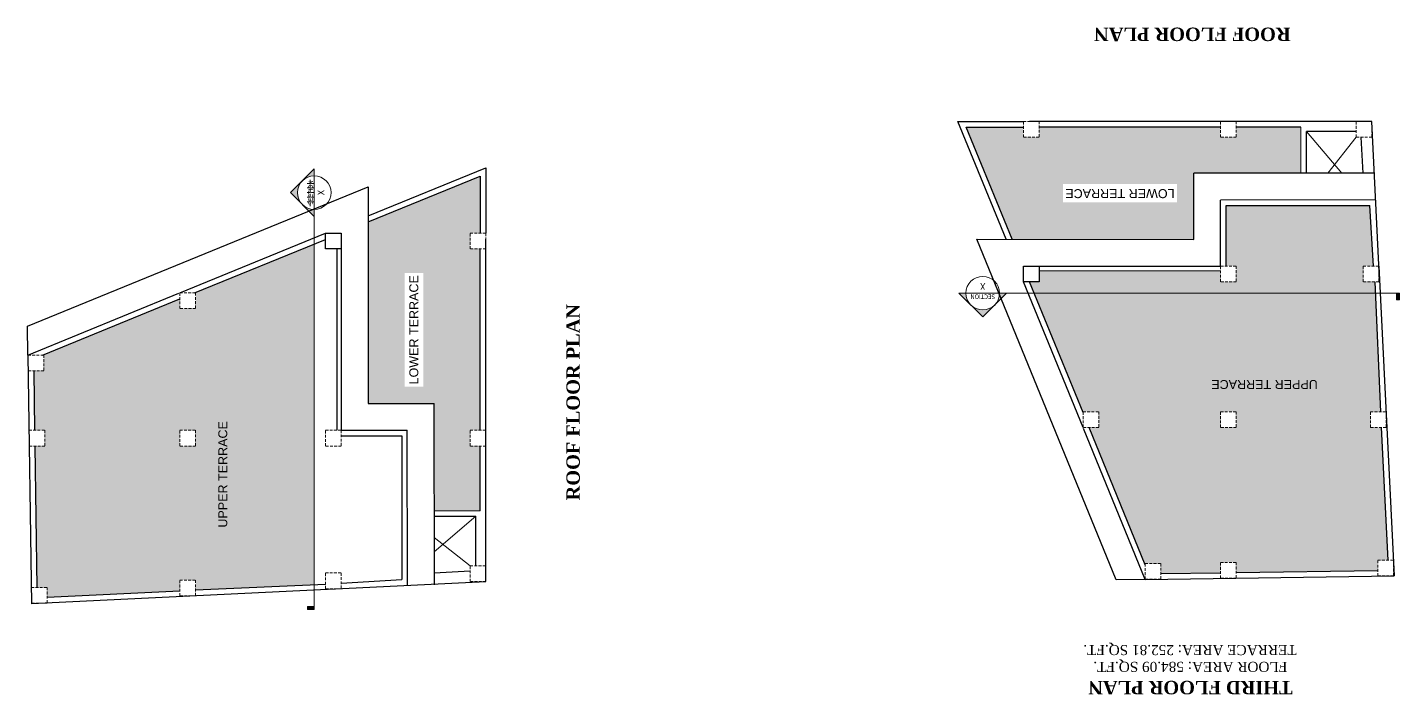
# Model space of a CAD drawing. Header units: inches. Extents: x -4737 to 13205, y 2479 to 13285.
# Drawn here: x -4672 to -3448, y 12325 to 12920 of the extents above; entities that cross this region are included whole.
import ezdxf
from ezdxf.enums import TextEntityAlignment as Align

# ---------------------------------------------------------------- set-up
doc = ezdxf.new("R2010")
doc.units = ezdxf.units.IN
doc.header["$MEASUREMENT"] = 0
doc.linetypes.add('HIDDEN', pattern=[0.375, 0.25, -0.125])
doc.linetypes.add('HIDDEN2', pattern=[0.1875, 0.125, -0.0625])
for name, color, linetype, lineweight in [('hatch-.09', 8, 'Continuous', 9), ('hatch-.09 @ 1', 8, 'Continuous', 9), ('hatch-.09 @ 96', 8, 'Continuous', 9), ('Label', 7, 'Continuous', 13), ('ns_DIMS', 1, 'Continuous', 0), ('ns_DIMS @ 1', 1, 'Continuous', 0), ('ns_TEXT', 7, 'Continuous', 13), ('WALL', 12, 'Continuous', 30), ('wall2', 1, 'Continuous', 15)]:
    doc.layers.add(name, color=color, linetype=linetype, lineweight=lineweight)
doc.styles.add('dim', font='arial.ttf', dxfattribs={"height": 7})
doc.styles.get("Standard").update_dxf_attribs({"font": 'arial.ttf'})
doc.styles.add('Tahoma', font='tahoma.ttf')
pattern_1 = [(180, (1459.9166, 17633.6142), (-5e-16, -4.125), [3, -1.125]), (270, (1459.9166, 17633.6142), (4.125, -8e-16), [3, -1.125])]
pattern_2 = [(90, (533.989, 7492.813), (-4.125, 1e-15), [3, -1.125]), (180, (533.989, 7492.813), (-2e-15, -4.125), [3, -1.125])]

# ---------------------------------------------------------------- blocks, each defined once
blk = doc.blocks.new('*U53')
h = blk.add_hatch(color=256)
edge = h.paths.add_edge_path()
edge.add_line((-0.313, 0), (-0.442, 0))
edge.add_line((-0.442, 0), (0, 0.442))
edge.add_line((0, 0.442), (0.442, 0))
edge.add_line((0.442, 0), (0.312, 0))
edge.add_arc((0, 0), 0.312, 360, 540)
blk.add_hatch(color=256).paths.add_polyline_path([(-7.747, 0.125), (-7.691, 0.125), (-7.691, 0), (-7.747, 0)])
at = {"linetype": 'HIDDEN2', "ltscale": 100}
blk.add_line((-0.313, 0), (-7.747, 0), dxfattribs=at)
blk.add_line((-0.313, 0), (0.312, 0))
blk.add_lwpolyline([(-0.313, 0), (-0.442, 0), (0, 0.442), (0.442, 0), (0.312, 0, 1)], format="xyb", close=True)
blk.add_lwpolyline([(-7.747, 0.125), (-7.691, 0.125), (-7.691, 0), (-7.747, 0)], close=True)
blk.add_circle((0, 0), 0.312)
at = {"style": 'Tahoma', "flags": 8}
blk.add_attdef('VIEWNUMBER', text='', height=0.125, dxfattribs=at).set_placement((0, 0), align=Align.BOTTOM_CENTER)
blk.add_attdef('SHEETNUMBER', text='', height=0.125, dxfattribs=at).set_placement((0, -0.063), align=Align.TOP_CENTER)
blk = doc.blocks.new('*U1649')
at = {"layer": 'hatch-.09 @ 1'}
h = blk.add_hatch(dxfattribs=at)
h.set_pattern_fill('ANGLE', color=256, scale=15, angle=180)
h.set_pattern_definition(pattern_1)
h.paths.add_polyline_path([(-3470, 12683.1), (-3470.4, 12693.3), (-3480.7, 12693.3), (-3480.7, 12707.3), (-3471.6, 12707.3), (-3474.9, 12761.3), (-3602.9, 12761.3), (-3602.9, 12707.3), (-3593.9, 12707.3), (-3593.9, 12693.3), (-3607.9, 12693.3), (-3607.9, 12703.1), (-3769.8, 12703.3), (-3769.8, 12693.3), (-3778.4, 12693.3), (-3774.2, 12683.1)])
at = {"layer": 'hatch-.09 @ 96'}
h = blk.add_hatch(dxfattribs=at)
h.set_pattern_fill('ANGLE', color=256, scale=15, angle=180)
h.set_pattern_definition(pattern_1)
h.paths.add_polyline_path([(-3470, 12683.1), (-3470.4, 12693.3), (-3480.7, 12693.3), (-3480.7, 12707.3), (-3471.6, 12707.3), (-3474.9, 12761.3), (-3602.9, 12761.3), (-3602.9, 12707.3), (-3593.9, 12707.3), (-3593.9, 12693.3), (-3607.9, 12693.3), (-3607.9, 12703.1), (-3769.8, 12703.3), (-3769.8, 12693.3), (-3778.4, 12693.3), (-3774.2, 12683.1)])
blk = doc.blocks.new('*U1650')
at = {"layer": 'hatch-.09 @ 1'}
h = blk.add_hatch(dxfattribs=at)
h.set_pattern_fill('ANGLE', color=256, scale=15, angle=180)
h.set_pattern_definition(pattern_1)
h.paths.add_polyline_path([(-3467.7, 12435.5), (-3467.7, 12444.8), (-3458.7, 12444.8), (-3464.6, 12563.3), (-3474.3, 12563.3), (-3474.3, 12577.3), (-3465.2, 12577.3), (-3470, 12683.1), (-3774.2, 12683.1), (-3731, 12577.3), (-3716.6, 12577.3), (-3716.6, 12563.3), (-3725.2, 12563.3), (-3675.6, 12441.8), (-3661.2, 12441.8), (-3661.2, 12432.8), (-3607.9, 12433.6), (-3607.9, 12442.8), (-3593.9, 12442.8), (-3593.9, 12433.8)])
h.paths.add_polyline_path([(-3593.9, 12563.3), (-3607.9, 12563.3), (-3607.9, 12577.3), (-3593.9, 12577.3)], flags=16)
h.paths.add_polyline_path([(-3519, 12610.1), (-3618.1, 12610.1), (-3618.1, 12593.6), (-3519, 12593.6)], flags=24)
at = {"layer": 'hatch-.09 @ 96'}
h = blk.add_hatch(dxfattribs=at)
h.set_pattern_fill('ANGLE', color=256, scale=15, angle=180)
h.set_pattern_definition(pattern_1)
h.paths.add_polyline_path([(-3467.7, 12435.5), (-3467.7, 12444.8), (-3458.7, 12444.8), (-3464.6, 12563.3), (-3474.3, 12563.3), (-3474.3, 12577.3), (-3465.2, 12577.3), (-3470, 12683.1), (-3774.2, 12683.1), (-3731, 12577.3), (-3716.6, 12577.3), (-3716.6, 12563.3), (-3725.2, 12563.3), (-3675.6, 12441.8), (-3661.2, 12441.8), (-3661.2, 12432.8), (-3607.9, 12433.6), (-3607.9, 12442.8), (-3593.9, 12442.8), (-3593.9, 12433.8)])
h.paths.add_polyline_path([(-3593.9, 12563.3), (-3607.9, 12563.3), (-3607.9, 12577.3), (-3593.9, 12577.3)], flags=16)
h.paths.add_polyline_path([(-3519, 12610.1), (-3618.1, 12610.1), (-3618.1, 12593.6), (-3519, 12593.6)], flags=24)
blk = doc.blocks.new('*U1651')
at = {"layer": 'hatch-.09 @ 1'}
h = blk.add_hatch(dxfattribs=at)
h.set_pattern_fill('ANGLE', color=256, scale=15, angle=90)
h.set_pattern_definition(pattern_2)
h.paths.add_polyline_path([(-4416.5, 12760.7), (-4416.5, 12785), (-4422.8, 12785), (-4422.8, 12760.7)])
at = {"layer": 'hatch-.09 @ 96'}
h = blk.add_hatch(dxfattribs=at)
h.set_pattern_fill('ANGLE', color=256, scale=15, angle=90)
h.set_pattern_definition(pattern_2)
h.paths.add_polyline_path([(-4416.5, 12760.7), (-4416.5, 12785), (-4422.8, 12785), (-4422.8, 12760.7)])
blk = doc.blocks.new('*U1652')
at = {"layer": 'hatch-.09 @ 1'}
h = blk.add_hatch(dxfattribs=at)
h.set_pattern_fill('ANGLE', color=256, scale=15, angle=90)
h.set_pattern_definition(pattern_2)
h.paths.add_polyline_path([(-4664.1, 12420.5), (-4654.9, 12420.5), (-4654.9, 12411.5), (-4536.4, 12417.3), (-4536.4, 12427), (-4522.4, 12427), (-4522.4, 12418), (-4416.5, 12422.7), (-4416.5, 12727), (-4522.4, 12683.7), (-4522.4, 12669.4), (-4536.4, 12669.4), (-4536.4, 12678), (-4657.8, 12628.3), (-4657.8, 12613.9), (-4666.8, 12613.9), (-4666.1, 12560.7), (-4656.9, 12560.7), (-4656.9, 12546.7), (-4665.9, 12546.7)])
h.paths.add_polyline_path([(-4536.4, 12546.7), (-4536.4, 12560.7), (-4522.4, 12560.7), (-4522.4, 12546.7)], flags=16)
h.paths.add_polyline_path([(-4489.5, 12471.8), (-4489.5, 12570.8), (-4506, 12570.8), (-4506, 12471.8)], flags=24)
at = {"layer": 'hatch-.09 @ 96'}
h = blk.add_hatch(dxfattribs=at)
h.set_pattern_fill('ANGLE', color=256, scale=15, angle=90)
h.set_pattern_definition(pattern_2)
h.paths.add_polyline_path([(-4664.1, 12420.5), (-4654.9, 12420.5), (-4654.9, 12411.5), (-4536.4, 12417.3), (-4536.4, 12427), (-4522.4, 12427), (-4522.4, 12418), (-4416.5, 12422.7), (-4416.5, 12727), (-4522.4, 12683.7), (-4522.4, 12669.4), (-4536.4, 12669.4), (-4536.4, 12678), (-4657.8, 12628.3), (-4657.8, 12613.9), (-4666.8, 12613.9), (-4666.1, 12560.7), (-4656.9, 12560.7), (-4656.9, 12546.7), (-4665.9, 12546.7)])
h.paths.add_polyline_path([(-4536.4, 12546.7), (-4536.4, 12560.7), (-4522.4, 12560.7), (-4522.4, 12546.7)], flags=16)
h.paths.add_polyline_path([(-4489.5, 12471.8), (-4489.5, 12570.8), (-4506, 12570.8), (-4506, 12471.8)], flags=24)

msp = doc.modelspace()

# ---------------------------------------------------------------- hatches: boundary and pattern name
at = {"layer": 'hatch-.09'}
h = msp.add_hatch(dxfattribs=at)
h.set_pattern_fill('ANGLE', color=256, scale=15, angle=180)
h.set_pattern_definition([(180, (630.416, 17633.6142), (-5e-16, -4.125), [3, -1.125]), (270, (630.416, 17633.6142), (4.125, -8e-16), [3, -1.125])])
h.paths.add_polyline_path([(-3646.9, 12780.5), (-3748.4, 12780.5), (-3748.4, 12764), (-3646.9, 12764)], flags=16)
h.paths.add_polyline_path([(-3793.9, 12731.3), (-3631.9, 12731.1), (-3631.9, 12790.1), (-3536.3, 12790.2), (-3536.3, 12831.3), (-3593.9, 12831.3), (-3593.9, 12822.3), (-3607.9, 12822.3), (-3607.9, 12831.3), (-3769.8, 12831.3), (-3769.8, 12822.3), (-3783.8, 12822.3), (-3783.8, 12831.3), (-3834.8, 12831.3)])
h = msp.add_hatch(dxfattribs=at)
h.set_pattern_fill('ANGLE', color=256, scale=15, angle=90)
h.set_pattern_definition([(90, (533.989, 8322.3135), (-4.125, 1e-15), [3, -1.125]), (180, (533.989, 8322.3135), (-2e-15, -4.125), [3, -1.125])])
h.paths.add_polyline_path([(-4319.2, 12599.6), (-4319.2, 12701.1), (-4335.7, 12701.1), (-4335.7, 12599.6)], flags=16)
h.paths.add_polyline_path([(-4368.3, 12746.7), (-4368.5, 12584.7), (-4309.5, 12584.7), (-4309.4, 12489), (-4268.4, 12489), (-4268.4, 12546.7), (-4277.4, 12546.7), (-4277.4, 12560.7), (-4268.4, 12560.7), (-4268.4, 12722.5), (-4277.4, 12722.5), (-4277.4, 12736.5), (-4268.4, 12736.5), (-4268.4, 12787.5)])

# ---------------------------------------------------------------- linework, layer by layer
at = {"layer": 'ns_DIMS', "linetype": 'HIDDEN', "ltscale": 10}
for p, q in [((-4536.4, 12683.4), (-4522.4, 12683.4)), ((-3730.6, 12563.3), (-3730.6, 12577.3))]:
    msp.add_line(p, q, dxfattribs=at)
for points in [[(-3769.8, 12822.3), (-3783.8, 12822.3), (-3783.8, 12836.3), (-3769.8, 12836.3)], [(-3593.9, 12822.3), (-3607.9, 12822.3), (-3607.9, 12836.3), (-3593.9, 12836.3)], [(-3473, 12822.3), (-3487, 12822.3), (-3487, 12836.3), (-3473, 12836.3)], [(-4277.4, 12722.5), (-4277.4, 12736.5), (-4263.4, 12736.5), (-4263.4, 12722.5)], [(-3593.9, 12693.3), (-3607.9, 12693.3), (-3607.9, 12707.3), (-3593.9, 12707.3)], [(-3466.7, 12693.3), (-3480.7, 12693.3), (-3480.7, 12707.3), (-3466.7, 12707.3)], [(-4536.4, 12669.4), (-4536.4, 12683.4), (-4522.4, 12683.4), (-4522.4, 12669.4)], [(-4671.8, 12613.9), (-4671.8, 12627.9), (-4657.8, 12627.9), (-4657.8, 12613.9)], [(-3716.6, 12563.3), (-3730.6, 12563.3), (-3730.6, 12577.3), (-3716.6, 12577.3)], [(-3593.9, 12563.3), (-3607.9, 12563.3), (-3607.9, 12577.3), (-3593.9, 12577.3)], [(-3460.3, 12563.3), (-3474.3, 12563.3), (-3474.3, 12577.3), (-3460.3, 12577.3)], [(-4670.9, 12546.7), (-4670.9, 12560.7), (-4656.9, 12560.7), (-4656.9, 12546.7)], [(-4536.4, 12546.7), (-4536.4, 12560.7), (-4522.4, 12560.7), (-4522.4, 12546.7)], [(-4406.4, 12546.7), (-4406.4, 12560.7), (-4392.4, 12560.7), (-4392.4, 12546.7)], [(-4277.4, 12546.7), (-4277.4, 12560.7), (-4263.4, 12560.7), (-4263.4, 12546.7)], [(-4277.4, 12425.7), (-4277.4, 12439.7), (-4263.4, 12439.7), (-4263.4, 12425.7)], [(-3661.2, 12427.8), (-3675.2, 12427.8), (-3675.2, 12441.8), (-3661.2, 12441.8)], [(-3593.9, 12428.8), (-3607.9, 12428.8), (-3607.9, 12442.8), (-3593.9, 12442.8)], [(-3453.7, 12430.8), (-3467.7, 12430.8), (-3467.7, 12444.8), (-3453.7, 12444.8)], [(-4536.4, 12413), (-4536.4, 12427), (-4522.4, 12427), (-4522.4, 12413)], [(-4406.4, 12419.4), (-4406.4, 12433.4), (-4392.4, 12433.4), (-4392.4, 12419.4)], [(-4668.9, 12406.5), (-4668.9, 12420.5), (-4654.9, 12420.5), (-4654.9, 12406.5)]]:
    msp.add_lwpolyline(points, close=True, dxfattribs=at)
at = {"layer": 'WALL'}
for p, q in [((-3799.3, 12731.3), (-3842.2, 12836.3)), ((-3842.2, 12836.3), (-3783.8, 12836.3)), ((-3793.9, 12731.3), (-3834.8, 12831.3)), ((-3834.8, 12831.3), (-3783.8, 12831.3)), ((-3473, 12836.3), (-3778.5, 12836.3)), ((-3607.9, 12831.3), (-3769.8, 12831.3)), ((-3536.3, 12831.3), (-3593.9, 12831.3)), ((-3466.1, 12696.3), (-3473, 12836.3)), ((-3531.3, 12790.2), (-3531.3, 12827.3)), ((-3487, 12827.3), (-3531.3, 12827.3)), ((-3480.6, 12790.3), (-3482.6, 12822.3)), ((-4368.3, 12752.1), (-4263.4, 12795)), ((-4263.4, 12795), (-4263.4, 12736.5)), ((-4368.3, 12746.7), (-4268.4, 12787.5)), ((-4268.4, 12787.5), (-4268.4, 12736.5)), ((-3470.2, 12790.3), (-3631.9, 12790.1)), ((-3631.9, 12731.1), (-3631.9, 12790.1)), ((-4672.4, 12653.7), (-4368.3, 12778)), ((-4368.3, 12778), (-4368.5, 12584.7)), ((-3469.6, 12766.3), (-3607.9, 12766.1)), ((-3607.9, 12707.3), (-3607.9, 12766.1)), ((-3602.9, 12761.3), (-3474.9, 12761.3)), ((-3602.9, 12707.3), (-3602.9, 12761.3)), ((-3471.6, 12707.3), (-3474.9, 12761.3)), ((-4536.4, 12683.4), (-4406.4, 12736.5)), ((-4523.2, 12683.4), (-4406.4, 12731.1)), ((-4263.4, 12425.7), (-4263.4, 12731.2)), ((-3825.3, 12731.3), (-3631.9, 12731.1)), ((-3701, 12427.2), (-3825.3, 12731.3)), ((-4396.4, 12722.5), (-4396.5, 12560.7)), ((-4392.4, 12727.5), (-4392.5, 12560.7)), ((-4268.4, 12560.7), (-4268.4, 12722.5)), ((-3774.8, 12707.3), (-3607.9, 12707.1)), ((-3466.7, 12707.3), (-3453, 12430.8)), ((-3769.8, 12703.3), (-3607.9, 12703.1)), ((-4672, 12627.9), (-4537.4, 12683)), ((-3730.6, 12563.3), (-3783.8, 12693.3)), ((-3730.6, 12576.5), (-3778.4, 12693.3)), ((-3470.4, 12693.3), (-3465.2, 12577.3)), ((-4658.8, 12627.9), (-4536.4, 12678)), ((-4672, 12627.9), (-4672.4, 12653.7)), ((-4672, 12627.9), (-4668.9, 12405.8)), ((-4666.8, 12613.9), (-4666.1, 12560.7)), ((-4368.5, 12584.7), (-4309.5, 12584.7)), ((-4309.3, 12422.9), (-4309.5, 12584.7)), ((-4392.4, 12560.7), (-4333.5, 12560.7)), ((-4333.3, 12422.3), (-4333.5, 12560.7)), ((-3675.2, 12427.6), (-3730.2, 12562.3)), ((-3675.2, 12440.8), (-3725.2, 12563.3)), ((-3464.6, 12563.3), (-3458.7, 12444.8)), ((-4392.4, 12555.7), (-4338.4, 12555.7)), ((-4338.4, 12555.7), (-4338.4, 12427.6)), ((-4665.9, 12546.7), (-4664.1, 12420.5)), ((-4268.4, 12489), (-4268.4, 12546.7)), ((-4309.4, 12484), (-4272.4, 12484)), ((-4272.4, 12439.7), (-4272.4, 12484)), ((-4403.4, 12418.9), (-4263.4, 12425.7)), ((-4392.4, 12424.3), (-4338.4, 12427.6)), ((-4309.4, 12433.4), (-4277.4, 12435.3)), ((-3675.2, 12427.6), (-3701, 12427.2)), ((-3675.2, 12427.6), (-3453, 12430.8)), ((-3661.2, 12432.8), (-3607.9, 12433.6)), ((-3593.9, 12433.8), (-3467.7, 12435.5)), ((-4392.4, 12419.4), (-4668.9, 12405.8)), ((-4536.4, 12417.3), (-4654.9, 12411.5)), ((-4406.4, 12423.1), (-4522.4, 12418))]:
    msp.add_line(p, q, dxfattribs=at)
for points in [[(-4406.4, 12722.5), (-4406.4, 12736.5), (-4392.4, 12736.5), (-4392.4, 12722.5)], [(-3769.8, 12693.3), (-3783.8, 12693.3), (-3783.8, 12707.3), (-3769.8, 12707.3)]]:
    msp.add_lwpolyline(points, close=True, dxfattribs=at)
at = {"layer": 'wall2'}
for p, q in [((-3536.3, 12831.3), (-3536.3, 12790.2)), ((-3531.3, 12836.3), (-3531.3, 12836.3)), ((-3499.6, 12790.2), (-3531.3, 12827.3)), ((-3487, 12822.3), (-3512.3, 12790.2)), ((-4268.4, 12489), (-4309.4, 12489)), ((-4309.4, 12452.4), (-4272.4, 12484)), ((-4263.4, 12484), (-4263.4, 12484)), ((-4277.4, 12439.7), (-4309.4, 12465))]:
    msp.add_line(p, q, dxfattribs=at)

# ---------------------------------------------------------------- block references
at = {"layer": 'hatch-.09'}
for name in ['*U1651', '*U1649', '*U1652', '*U1650']:
    msp.add_blockref(name, (0, 0), dxfattribs=at)
at = {"layer": 'ns_DIMS @ 1'}
ref = msp.add_blockref('*U53', (-4416.5, 12772.8), dxfattribs=dict(at, xscale=48, yscale=48, zscale=48, rotation=89.99999999999999))
ref.add_attrib('VIEWNUMBER', 'SECTION', dxfattribs={"layer": '0', "height": 4, "rotation": 90, "style": 'Tahoma'}).set_placement((-4416.5, 12772.8), align=Align.BOTTOM_CENTER)
ref.add_attrib('SHEETNUMBER', 'X', dxfattribs={"layer": '0', "height": 6, "rotation": 90, "style": 'Tahoma'}).set_placement((-4413.5, 12772.8), align=Align.TOP_CENTER)
ref = msp.add_blockref('*U53', (-3820.1, 12683.1), dxfattribs=dict(at, xscale=48, yscale=48, zscale=48, rotation=180))
ref.add_attrib('VIEWNUMBER', 'SECTION', dxfattribs={"layer": '0', "height": 4, "rotation": 180, "style": 'Tahoma'}).set_placement((-3820.1, 12683.1), align=Align.BOTTOM_CENTER)
ref.add_attrib('SHEETNUMBER', 'X', dxfattribs={"layer": '0', "height": 6, "rotation": 180, "style": 'Tahoma'}).set_placement((-3820.1, 12686.1), align=Align.TOP_CENTER)

# ---------------------------------------------------------------- texts
at = {"layer": 'Label', "color": 5, "linetype": 'ByBlock', "char_height": 8, "width": 128.158, "attachment_point": 2, "style": 'dim'}
for s, insert, rotation in [('LOWER TERRACE', (-3697.7, 12767.9), 180), ('LOWER TERRACE', (-4331.7, 12650.4), 90), ('UPPER TERRACE', (-3568.7, 12597.6), 180), ('UPPER TERRACE', (-4502.1, 12521.4), 90)]:
    msp.add_mtext(s, dxfattribs=dict(at, insert=insert, rotation=rotation))
at = {"layer": 'ns_TEXT', "char_height": 14.4, "attachment_point": 1}
for s, width, heights, insert, rotation in [('\\pi101.08881;{\\fTimes New Roman|b1|i0|c0|p18;\\H0.83333x;ROOF FLOOR PLAN}', 373.082, [22.1], (-3444.4, 12908), 180), ('\\pi101.08881;{\\fTimes New Roman|b1|i0|c0|p18;\\H0.83333x;ROOF FLOOR PLAN}', 373.082, [22.1], (-4191.6, 12397.1), 90), ('\\pi99.25741;{\\fTimes New Roman|b1|i0|c0|p18;\\H0.83333x;THIRD FLOOR PLAN\\fTimes New Roman|b0|i0|c0|p18;\\H1.2x;\\P\\pi104.04778;\\H0.625x;FLOOR AREA: 584.09 SQ.FT.\\P\\pi95.65451;TERRACE AREA: 252.81 SQ.FT.}', 376.026, [72.6], (-3444.4, 12325.1), 180)]:
    msp.add_mtext_dynamic_manual_height_columns(s, width=width, gutter_width=72, heights=heights, dxfattribs=dict(at, insert=insert, rotation=rotation))

doc.saveas('drawing.dxf')
